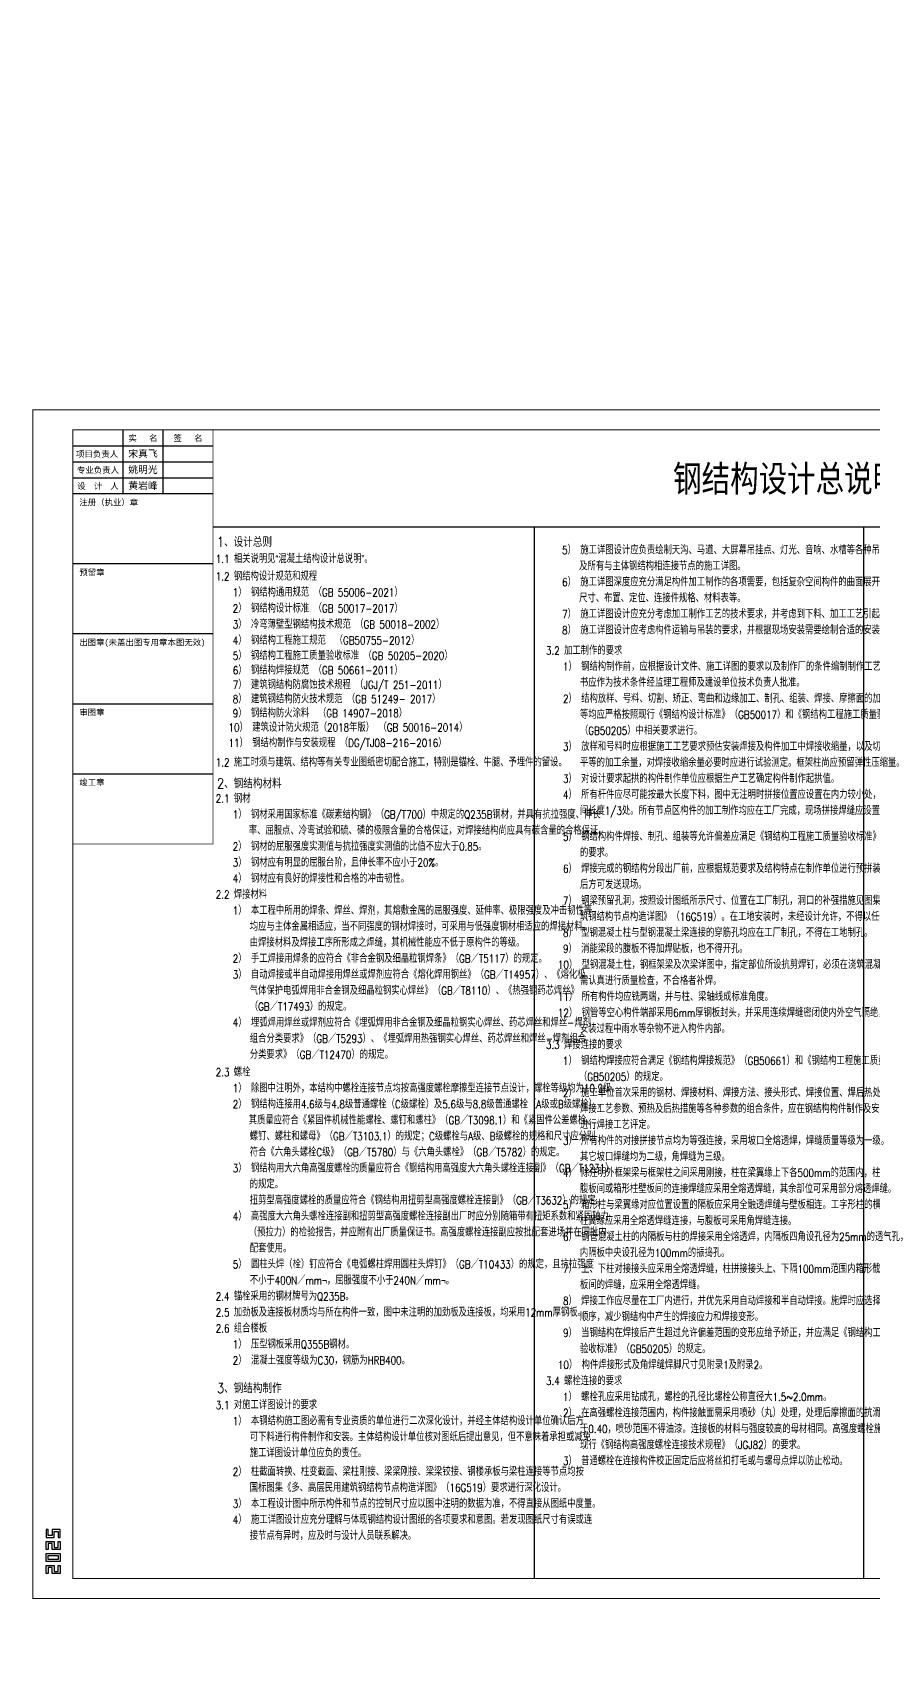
# Model space of a CAD drawing. Extents: x 497777 to 784122, y -229332 to 980813.
# Drawn here: x 497777 to 539815, y 518491 to 599656 of the extents above; entities that cross this region are included whole.
import ezdxf
from ezdxf.enums import TextEntityAlignment as Align

# ---------------------------------------------------------------- set-up
doc = ezdxf.new("R2010")
doc.units = 0
doc.header["$LTSCALE"] = 1000
doc.header["$MEASUREMENT"] = 0
for name, color, linetype in [('0-cxFrame', 155, 'Continuous'), ('qianming', 155, 'Continuous'), ('S-DIM', 81, 'Continuous'), ('S-SS', 111, 'Continuous'), ('S-TEXT', 211, 'Continuous'), ('S-TK', 165, 'Continuous')]:
    doc.layers.add(name, color=color, linetype=linetype)
doc.styles.add('cx_biaoti', font='')
doc.styles.add('cx_tuqian1', font='')
doc.styles.add('SS1', font='tj-romans1.shx', dxfattribs={"width": 0.7, "bigfont": 'tj-hztxt1.shx'})
doc.styles.add('TKZ1', font='tjromant.shx', dxfattribs={"width": 0.7, "bigfont": 'tjhts.shx'})
doc.styles.add('图框宋体', font='', dxfattribs={"width": 0.75})
doc.styles.add('黑体', font='simhei.ttf', dxfattribs={"height": 12})
doc.styles.get('cx_biaoti').set_extended_font_data('SimSun')
doc.styles.get('cx_tuqian1').set_extended_font_data('SimSun')
doc.styles.get('图框宋体').set_extended_font_data('SimSun')
doc.dimstyles.new('S-25-100A', dxfattribs={"dimscale": 100, "dimtxt": 3, "dimasz": 2, "dimexe": 2, "dimexo": 2, "dimgap": 0.8, "dimtad": 1, "dimdec": 0, "dimlfac": 0.25, "dimzin": 0, "dimdsep": 46, "dimtxsty": 'SS1', "dimblk1": 'TT', "dimblk2": 'TT', "dimsah": 1, "dimcen": 1, "dimclrd": 256, "dimclre": 256, "dimclrt": 256, "dimadec": 0, "dimazin": 0, "dimtfac": 1, "dimtdec": 0, "dimtix": 1, "dimtmove": 2, "dimatfit": 0, "dimldrblk": 'TT', "dimfxl": 2, "dimtolj": 1, "dimtzin": 0, "dimarcsym": 0})

# ---------------------------------------------------------------- blocks, each defined once
blk = doc.blocks.new('TT')
blk.add_line((-0.97, 0), (0.97, 0))
at = {"const_width": 0.45}
blk.add_lwpolyline([(-0.44, -0.44), (0.44, 0.44)], dxfattribs=at)
blk = doc.blocks.new('*D190')
at = {"layer": 'Defpoints', "color": 0, "transparency": 16777216}
for p in [(510906, 638017), (511946, 636673), (512586, 636337), (509786, 636257), (516786, 636257)]:
    blk.add_point(p, dxfattribs=at)
at = {"layer": 'S-DIM', "lineweight": -2, "transparency": 16777216}
blk.add_arc((512666, 636257), 831, 148.82369, 166.17631, dxfattribs=at)
at = {"layer": 'S-DIM', "lineweight": -2, "transparency": 16777216, "xscale": 200, "yscale": 200, "zscale": 200}
for p, rotation in [((511835, 636257), 263.0881573046743), ((512078, 636845), 51.91184269532635)]:
    blk.add_blockref('TT', p, dxfattribs=dict(at, rotation=rotation))
blk = doc.blocks.new('zjcx_lan_xinxi(Dragon)')
for p, q in [((7000, -3200), (0, -3200)), ((7000, -6700), (0, -6700)), ((7000, -10200), (0, -10200)), ((7000, -13700), (0, -13700)), ((7000, -17200), (0, -17200))]:
    blk.add_line(p, q)
at = {"const_width": 25}
blk.add_lwpolyline([(0, -20700), (7000, -20700), (7000, 0), (0, 0)], close=True, dxfattribs=at)
for points in [[(2500, -3200), (2500, 0)], [(4500, -3200), (4500, 0)], [(0, -800), (7000, -800)], [(0, -1600), (7000, -1600)], [(0, -2400), (7000, -2400)]]:
    blk.add_lwpolyline(points)
for points in [[(7000, -3200), (7000, 0)], [(0, -3200), (7000, -3200)], [(0, -20700), (7000, -20700), (7000, -3200)], [(0, -20700), (7000, -20700)]]:
    blk.add_lwpolyline(points, dxfattribs=at)
at = {"style": '图框宋体'}
for s, p in [('实   名', (3500, -400)), ('签   名', (5750, -400)), ('项目负责人', (1204, -1200)), ('专业负责人', (1250, -2000)), ('设  计  人', (1250, -2800))]:
    blk.add_text(s, height=300, dxfattribs=at).set_placement(p, align=Align.MIDDLE)
for s, p in [('注册（执业）章', (318, -3771)), ('预留章', (318, -7271)), ('出图章(未盖出图专用章本图无效)', (318, -10771)), ('审图章', (318, -14271)), ('竣工章', (318, -17771))]:
    blk.add_text(s, height=300, dxfattribs=at).set_placement(p)
blk = doc.blocks.new('T-信息(Dragon)')
at = {"layer": '0-cxFrame'}
blk.add_blockref('zjcx_lan_xinxi(Dragon)', (0, 0), dxfattribs=at)
at = {"layer": 'qianming', "color": 3, "style": 'cx_biaoti'}
for s, p in [('宋真飞', (3497, -1185)), ('姚明光', (3497, -1985)), ('黄岩峰', (3497, -2785))]:
    blk.add_text(s, height=350, dxfattribs=at).set_placement(p, align=Align.MIDDLE_CENTER)
blk = doc.blocks.new('TK22.A1 L(Dragon)')
at = {"layer": '0-cxFrame', "color": 7, "const_width": 0.5}
blk.add_lwpolyline([(0, 0), (-841, 0), (-841, 594), (0, 594)], close=True, dxfattribs=at)
at = {"layer": '0-cxFrame', "const_width": 0.5}
blk.add_lwpolyline([(-80, 10), (-821, 10), (-821, 584), (-80, 584)], close=True, dxfattribs=at)
at = {"layer": 'Defpoints', "color": 2}
for points in [[(-833.37, 34.37), (-834.37, 34.37), (-834.37, 30.37), (-830.37, 30.37), (-830.37, 33.37), (-828.37, 33.37), (-828.37, 30.37), (-827.37, 30.37), (-827.37, 34.37), (-831.37, 34.37), (-831.37, 31.37), (-833.37, 31.37), (-833.37, 34.37)], [(-833.37, 24.37), (-834.37, 24.37), (-834.37, 28.37), (-830.37, 28.37), (-830.37, 25.37), (-828.37, 25.37), (-828.37, 28.37), (-827.37, 28.37), (-827.37, 24.37), (-831.37, 24.37), (-831.37, 27.37), (-833.37, 27.37), (-833.37, 24.37)], [(-833.37, 12.37), (-834.37, 12.37), (-834.37, 16.37), (-830.37, 16.37), (-830.37, 13.37), (-828.37, 13.37), (-828.37, 16.37), (-827.37, 16.37), (-827.37, 12.37), (-831.37, 12.37), (-831.37, 15.37), (-833.37, 15.37), (-833.37, 12.37)]]:
    blk.add_lwpolyline(points, dxfattribs=at)
for points in [[(-834.37, 18.37), (-834.37, 22.37), (-827.37, 22.37), (-827.37, 18.37)], [(-833.37, 19.37), (-833.37, 21.37), (-828.37, 21.37), (-828.37, 19.37)]]:
    blk.add_lwpolyline(points, close=True, dxfattribs=at)
at = {"layer": '0-cxFrame', "xscale": 0.01, "yscale": 0.01, "zscale": 0.01}
blk.add_blockref('T-信息(Dragon)', (-821, 584), dxfattribs=at)
at = {"style": '黑体', "flags": 4}
blk.add_attdef('图幅', text='', height=3.3, dxfattribs=at).set_placement((-40, 3), align=Align.RIGHT)
at = {"layer": 'Defpoints', "color": 6, "flags": 4}
for tag, height, style, p in [('tufu', 3.3, '黑体', (-12, 12)), ('dwfname', 4, 'cx_tuqian1', (-80, 3))]:
    blk.add_attdef(tag, text='', height=height, dxfattribs=dict(at, style=style)).set_placement(p, align=Align.RIGHT)

msp = doc.modelspace()

# ---------------------------------------------------------------- linework, layer by layer
at = {"layer": 'S-TK'}
for p, q in [((506801.7, 574956.2), (574399.4, 574956.2)), ((522876.2, 522395.1), (522876.2, 574956.2)), ((539338.1, 522395.1), (539338.1, 574956.2))]:
    msp.add_line(p, q, dxfattribs=at)

# ---------------------------------------------------------------- block references
at = {"layer": '0-cxFrame', "xscale": 100, "yscale": 100, "zscale": 100}
msp.add_blockref('TK22.A1 L(Dragon)', (581901.7, 521395.1), dxfattribs=at)

# ---------------------------------------------------------------- texts
at = {"layer": 'S-SS', "style": 'TKZ1'}
msp.add_text('钢结构设计总说明(一)', height=1500, dxfattribs=at).set_placement((529796.9, 576556.2))
at = {"layer": 'S-SS', "style": 'SS1', "width": 0.8}
for s, p in [('5） 施工详图设计应负责绘制天沟、马道、大屏幕吊挂点、灯光、音响、水槽等各种吊挂结构，以', (524249.5, 573583.4)), ('1.1 相关说明见“混凝土结构设计总说明”。', (506937.6, 573146.9)), ('及所有与主体钢结构相连接节点的施工详图。', (525099.5, 572783.4)), ('1.2 钢结构设计规范和规程', (506937.6, 572271.1)), ('6） 施工详图深度应充分满足构件加工制作的各项需要，包括复杂空间构件的曲面展开表达、板件', (524249.5, 571983.4)), ('1） 钢结构通用规范 （GB 55006-2021）', (507787.6, 571471.1)), ('尺寸、布置、定位、连接件规格、材料表等。', (525099.5, 571183.4)), ('2） 钢结构设计标准 （GB 50017-2017）', (507787.6, 570671.1)), ('7） 施工详图设计应充分考虑加工制作工艺的技术要求，并考虑到下料、加工工艺引起的偏差、变形。', (524249.5, 570383.4)), ('3） 冷弯薄壁型钢结构技术规范 （GB 50018-2002）', (507787.6, 569871.1)), ('8） 施工详图设计应考虑构件运输与吊装的要求，并根据现场安装需要绘制合适的安装节点图。', (524249.5, 569583.4)), ('4） 钢结构工程施工规范  （GB50755-2012）', (507787.6, 569071.1)), ('3.2 加工制作的要求', (523442.1, 568561.1)), ('5） 钢结构工程施工质量验收标准 （GB 50205-2020）', (507787.6, 568306.8)), ('1） 钢结构制作前，应根据设计文件、施工详图的要求以及制作厂的条件编制制作工艺书，制作工艺', (524292.1, 567761.1)), ('6） 钢结构焊接规范 （GB 50661-2011）', (507787.6, 567578.3)), ('书应作为技术条件经监理工程师及建设单位技术负责人批准。', (525142.1, 566961.1)), ('7） 建筑钢结构防腐蚀技术规程 （JGJ/T 251-2011）', (507787.6, 566851.9)), ('8） 建筑钢结构防火技术规范 （GB 51249- 2017）', (507787.6, 566141.2)), ('2） 结构放样、号料、切割、矫正、弯曲和边缘加工、制孔、组装、焊接、摩擦面的加工、端部加工', (524292.1, 566161.1)), ('9） 钢结构防火涂料  （GB 14907-2018）', (507787.6, 565430.4)), ('等均应严格按照现行《钢结构设计标准》（GB50017）和《钢结构工程施工质量验收标准》', (525142.1, 565361.1)), ('10） 建筑设计防火规范（2018年版） （GB 50016-2014）', (507576.1, 564719.7)), ('（GB50205）中相关要求进行。', (525142.1, 564561.1)), ('11） 钢结构制作与安装规程 （DG/TJ08-216-2016）', (507576.1, 563946.2)), ('3） 放样和号料时应根据施工工艺要求预估安装焊接及构件加工中焊接收缩量，以及切割、刨边、铣', (524292.1, 563761.1)), ('1.2 施工时须与建筑、结构等有关专业图纸密切配合施工，特别是锚栓、牛腿、予埋件的留设。', (506937.6, 562977.4)), ('平等的加工余量，对焊接收缩余量必要时应进行试验测定。框架柱尚应预留弹性压缩量。', (525142.1, 562961.1)), ('3） 对设计要求起拱的构件制作单位应根据生产工艺确定构件制作起拱值。', (524292.1, 562161.1)), ('4） 所有杆件应尽可能按最大长度下料，图中无注明时拼接位置应设置在内力较小处，一般可设在节', (524292.1, 561361.1)), ('2.1 钢材', (506937.6, 561169.5)), ('间长度1/3处。所有节点区构件的加工制作均应在工厂完成，现场拼接焊缝应设置在节点区外。', (525142.1, 560561.1)), ('1） 钢材采用国家标准《碳素结构钢》（GB/T700）中规定的Q235B钢材，并具有抗拉强度、伸长', (507787.6, 560369.5)), ('率、屈服点、冷弯试验和硫、磷的极限含量的合格保证，对焊接结构尚应具有碳含量的合格保证。', (508587.6, 559569.5)), ('5） 钢结构构件焊接、制孔、组装等允许偏差应满足《钢结构工程施工质量验收标准》（GB50205）', (524292.1, 559262.7)), ('2） 钢材的屈服强度实测值与抗拉强度实测值的比值不应大于0.85。', (507787.6, 558769.5)), ('3） 钢材应有明显的屈服台阶，且伸长率不应小于20%%%。', (507787.6, 557969.5)), ('的要求。', (525142.1, 558462.7)), ('4） 钢材应有良好的焊接性和合格的冲击韧性。', (507787.6, 557169.5)), ('6） 焊接完成的钢结构分段出厂前，应根据规范要求及结构特点在制作单位进行预拼装，经检查无误', (524292.1, 557662.7)), ('2.2 焊接材料', (506937.6, 556369.5)), ('后方可发送现场。', (525142.1, 556862.7)), ('1） 本工程中所用的焊条、焊丝、焊剂，其熔敷金属的屈服强度、延伸率、极限强度及冲击韧性等', (507787.6, 555569.5)), ('7） 钢梁预留孔洞，按照设计图纸所示尺寸、位置在工厂制孔，洞口的补强措施见图集《多、高层建', (524292.1, 556062.7)), ('均应与主体金属相适应，当不同强度的钢材焊接时，可采用与低强度钢材相适应的焊接材料。', (508637.6, 554769.5)), ('筑钢结构节点构造详图》（16G519）。在工地安装时，未经设计允许，不得以任何方法制孔。', (525142.1, 555262.7)), ('由焊接材料及焊接工序所形成之焊缝，其机械性能应不低于原构件的等级。', (508637.6, 553969.5)), ('8） 型钢混凝土柱与型钢混凝土梁连接的穿筋孔均应在工厂制孔，不得在工地制孔。', (524292.1, 554462.7)), ('2） 手工焊接用焊条的应符合《非合金钢及细晶粒钢焊条》（GB／T5117）的规定。', (507787.6, 553169.5)), ('9） 消能梁段的腹板不得加焊贴板，也不得开孔。', (524292.1, 553662.7)), ('3） 自动焊接或半自动焊接用焊丝或焊剂应符合《熔化焊用钢丝》（GB／T14957）、《熔化极', (507787.6, 552369.5)), ('10） 型钢混凝土柱，钢框架梁及次梁详图中，指定部位所设抗剪焊钉，必须在浇筑混凝土前施焊，并', (524042.1, 552862.7)), ('气体保护电弧焊用非合金钢及细晶粒钢实心焊丝》（GB／T8110）、《热强钢药芯焊丝》', (508637.6, 551569.5)), ('需认真进行质量检查，不合格者补焊。', (525142.1, 552062.7)), ('（GB／T17493）的规定。', (508637.6, 550769.5)), ('11） 所有构件均应铣两端，并与柱、梁轴线成标准角度。', (524042.1, 551262.7)), ('4） 埋弧焊用焊丝或焊剂应符合《埋弧焊用非合金钢及细晶粒钢实心焊丝、药芯焊丝和焊丝-焊剂', (507787.6, 549969.5)), ('12） 钢管等空心构件端部采用6mm厚钢板封头，并采用连续焊缝密闭使内外空气隔绝，并确保组装、', (524042.1, 550462.7)), ('组合分类要求》（GB／T5293）、《埋弧焊用热强钢实心焊丝、药芯焊丝和焊丝-焊剂组合', (508637.6, 549169.5)), ('安装过程中雨水等杂物不进入构件内部。', (525142.1, 549662.7)), ('分类要求》（GB／T12470）的规定。', (508637.6, 548369.5)), ('3.3 焊接连接的要求', (523442.1, 548862.7)), ('2.3 螺栓', (506937.6, 547489.3)), ('1） 钢结构焊接应符合满足《钢结构焊接规范》（GB50661）和《钢结构工程施工质量验收标准》', (524292.1, 548062.7)), ('1） 除图中注明外，本结构中螺栓连接节点均按高强度螺栓摩擦型连接节点设计，螺栓等级均为10.9级。', (507787.6, 546689.3)), ('（GB50205）的规定。', (525092.1, 547262.7)), ('2） 钢结构连接用4.6级与4.8级普通螺栓（C级螺栓）及5.6级与8.8级普通螺栓（A级或B级螺栓），', (507787.6, 545889.3)), ('2） 施工单位首次采用的钢材、焊接材料、焊接方法、接头形式、焊接位置、焊后热处理制度以及', (524292.1, 546462.7)), ('其质量应符合《紧固件机械性能螺栓、螺钉和螺柱》（GB／T3098.1）和《紧固件公差螺栓、', (508587.6, 545089.3)), ('焊接工艺参数、预热及后热措施等各种参数的组合条件，应在钢结构构件制作及安装施工之前', (525142.1, 545662.7)), ('螺钉、螺柱和螺母》（GB／T3103.1）的规定；C级螺栓与A级、B级螺栓的规格和尺寸应分别', (508637.6, 544289.3)), ('进行焊接工艺评定。', (525142.1, 544862.7)), ('符合《六角头螺栓C级》（GB／T5780）与《六角头螺栓》（GB／T5782）的规定。', (508637.6, 543489.3)), ('3） 所有构件的对接拼接节点均为等强连接，采用坡口全熔透焊，焊缝质量等级为一级。', (524292.1, 544062.7)), ('3） 钢结构用大六角高强度螺栓的质量应符合《钢结构用高强度大六角头螺栓连接副》（GB／T1231）', (507787.6, 542689.3)), ('其它坡口焊缝均为二级，角焊缝为三级。', (525142.1, 543262.7)), ('的规定。', (508637.6, 541889.3)), ('4） 除注明外框架梁与框架柱之间采用刚接，柱在梁翼缘上下各500mm的范围内，柱翼缘与柱', (524292.1, 542462.7)), ('扭剪型高强度螺栓的质量应符合《钢结构用扭剪型高强度螺栓连接副》（GB／T3632）的规定。', (508637.6, 541089.3)), ('腹板间或箱形柱壁板间的连接焊缝应采用全熔透焊缝，其余部位可采用部分熔透焊缝。', (525142.1, 541662.7)), ('4） 高强度大六角头螺栓连接副和扭剪型高强度螺栓连接副出厂时应分别随箱带有扭矩系数和紧固轴力', (507787.6, 540289.3)), ('5） 箱形柱与梁翼缘对应位置设置的隔板应采用全融透焊缝与壁板相连。工字形柱的横向加劲肋与', (524292.1, 540862.7)), ('（预拉力）的检验报告，并应附有出厂质量保证书。高强度螺栓连接副应按批配套进场并在同批内', (508587.6, 539489.3)), ('柱翼缘应采用全熔透焊缝连接，与腹板可采用角焊缝连接。', (525142.1, 540062.7)), ('配套使用。', (508637.6, 538689.3)), ('6） 钢管混凝土柱的内隔板与柱的焊接采用全熔透焊，内隔板四角设孔径为25mm的透气孔，', (524292.1, 539262.7)), ('5） 圆柱头焊（栓）钉应符合《电弧螺柱焊用圆柱头焊钉》（GB／T10433）的规定，且抗拉强度', (507787.6, 537889.3)), ('内隔板中央设孔径为100mm的振捣孔。', (525142.1, 538462.7)), ('不小于400N／mm¬，屈服强度不小于240N／mm¬。', (508637.6, 537089.3)), ('7） 上、下柱对接接头应采用全熔透焊缝，柱拼接接头上、下隔100mm范围内箱形截面柱角部壁', (524292.1, 537662.7)), ('板间的焊缝，应采用全熔透焊缝。', (525142.1, 536862.7)), ('2.4 锚栓采用的钢材牌号为Q235B。', (506937.6, 536289.3)), ('8） 焊接工作应尽量在工厂内进行，并优先采用自动焊接和半自动焊接。施焊时应选择合理的焊接', (524292.1, 536062.7)), ('2.5 加劲板及连接板材质均与所在构件一致，图中未注明的加劲板及连接板，均采用12mm厚钢板。', (506937.6, 535489.3)), ('顺序，减少钢结构中产生的焊接应力和焊接变形。', (525142.1, 535262.7)), ('2.6 组合楼板', (506937.6, 534689.3)), ('9） 当钢结构在焊接后产生超过允许偏差范围的变形应给予矫正，并应满足《钢结构工程施工质量', (524292.1, 534462.7)), ('1） 压型钢板采用Q355B钢材。', (507787.6, 533889.3)), ('验收标准》（GB50205）的规定。', (525142.1, 533662.7)), ('2） 混凝土强度等级为C30，钢筋为HRB400。', (507787.6, 533089.3)), ('10） 构件焊接形式及角焊缝焊脚尺寸见附录1及附录2。', (524042.1, 532862.7)), ('3.4 螺栓连接的要求', (523442.1, 532062.7)), ('1） 螺栓孔应采用钻成孔，螺栓的孔径比螺栓公称直径大1.5~2.0mm。', (524292.1, 531262.7)), ('3.1 对施工详图设计的要求', (506937.6, 530858.9)), ('2） 在高强螺栓连接范围内，构件接触面需采用喷砂（丸）处理，处理后摩擦面的抗滑移系数不小', (524292.1, 530462.7)), ('1） 本钢结构施工图必需有专业资质的单位进行二次深化设计，并经主体结构设计单位确认后方', (507787.6, 530058.9)), ('于0.40，喷砂范围不得油漆。连接板的材料与强度较高的母材相同。高强度螺栓施工应满足', (525142.1, 529662.7)), ('可下料进行构件制作和安装。主体结构设计单位核对图纸后提出意见，但不意味着承担或减免', (508637.6, 529258.9)), ('现行《钢结构高强度螺栓连接技术规程》（JGJ82）的要求。', (525142.1, 528862.7)), ('施工详图设计单位应负的责任。', (508637.6, 528458.9)), ('3） 普通螺栓在连接构件校正固定后应将丝扣打毛或与螺母点焊以防止松动。', (524292.1, 528062.7)), ('2） 柱截面转换、柱变截面、梁柱刚接、梁梁刚接、梁梁铰接、钢楼承板与梁柱连接等节点均按', (507787.6, 527525.9)), ('国标图集《多、高层民用建筑钢结构节点构造详图》（16G519）要求进行深化设计。', (508637.6, 526725.9)), ('3） 本工程设计图中所示构件和节点的控制尺寸应以图中注明的数据为准，不得直接从图纸中度量。', (507787.6, 525925.9)), ('4） 施工详图设计应充分理解与体现钢结构设计图纸的各项要求和意图。若发现图纸尺寸有误或连', (507787.6, 525125.9)), ('接节点有异时，应及时与设计人员联系解决。', (508637.6, 524325.9))]:
    msp.add_text(s, height=400, dxfattribs=at).set_placement(p)
at = {"layer": 'S-TEXT', "style": 'SS1', "width": 0.8}
for s, p in [('1、设计总则', (507009.2, 573946.9)), ('2、钢结构材料', (507009.2, 561880.2)), ('3、钢结构制作', (507009.2, 531658.9))]:
    msp.add_text(s, height=500, dxfattribs=at).set_placement(p)

# ---------------------------------------------------------------- dimensions: what is measured, and where the dimension line sits
at = {"layer": 'S-DIM'}
dim = msp.add_angular_dim_2l(base=(511945.9, 636672.7), line1=((509785.6, 636257.2), (516785.6, 636257.2)), line2=((510905.6, 638017.2), (512585.6, 636337.2)), text=' ', dimstyle='S-25-100A', dxfattribs=at)
dim.commit()
dim.dimension.update_dxf_attribs({"geometry": '*D190', "text_midpoint": (784122.1, -229332.3)})

doc.saveas('drawing.dxf')
